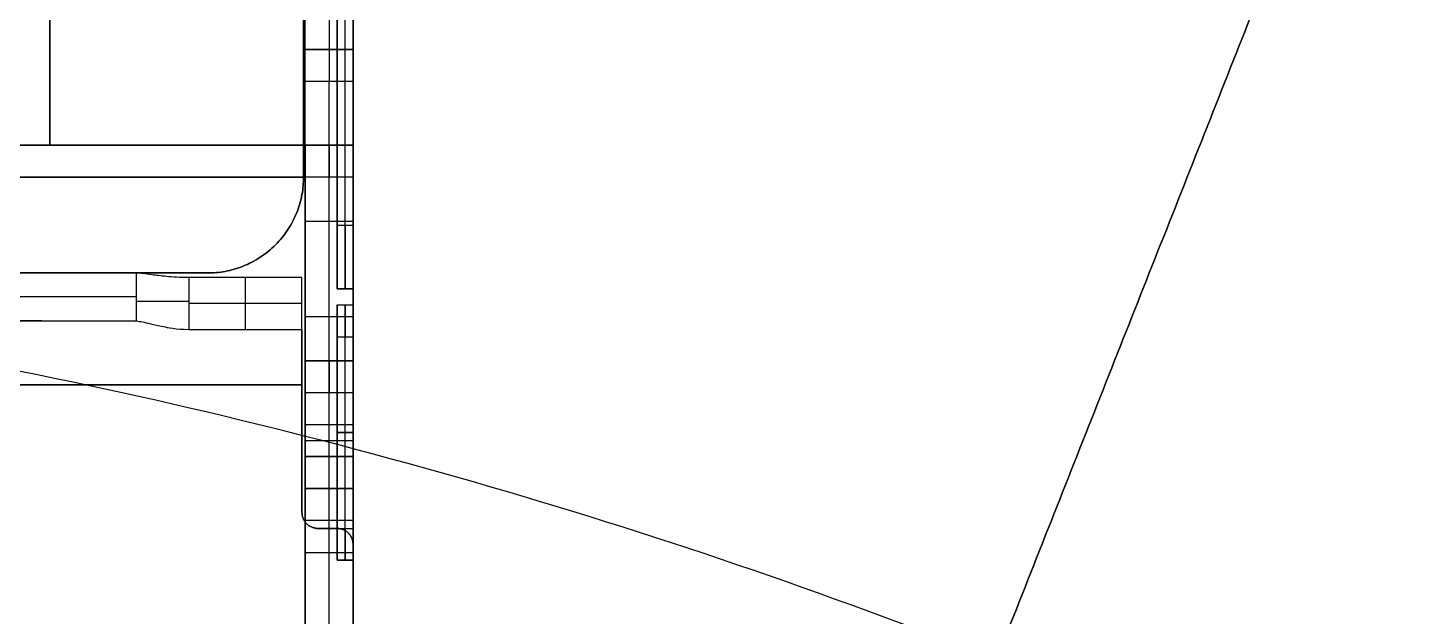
# Model space of a CAD drawing. Header units: millimetres. Extents: x -20 to 20, y -20 to 22.2.
# Drawn here: x 3.367 to 7.511, y 15.938 to 17.692 of the extents above; entities that cross this region are included whole.
import ezdxf

# ---------------------------------------------------------------- set-up
doc = ezdxf.new("R2010")
doc.units = ezdxf.units.MM
doc.layers.add('CHARGING$Wireless Charging 2', color=178, linetype='Continuous', true_color=0x000000)
doc.layers.add('Default', color=178, linetype='Continuous', true_color=0x000000)

msp = doc.modelspace()

# ---------------------------------------------------------------- linework, layer by layer
at = {"layer": 'CHARGING$Wireless Charging 2', "color": 254, "true_color": 0xcad1ee}
for p, q in [((4.1906, 20.9283, 7.3385), (4.1906, 17.2469, 7.3385)), ((4.1954, 14.1997, 7.9431), (4.1954, 19.5799, 7.9431)), ((4.3382, 14.1997, 7.9431), (4.3382, 19.5799, 7.9431)), ((4.2906, 16.9136, 7.3385), (4.2906, 19.4846, 7.3385)), ((4.3144, 17.104, 7.6241), (4.3144, 19.2942, 7.6241)), ((4.3144, 17.104, 7.0528), (4.3144, 19.2942, 7.0528)), ((4.3382, 17.6278, 8.8525), (4.1954, 17.6278, 8.8525)), ((4.2668, 17.6278, 9.0525), (4.2668, 17.6278, 8.6526)), ((4.2668, 16.6993, 8.5573), (4.2668, 17.5326, 8.5573)), ((3.3384, 17.3421, 5.8577), (3.4336, 17.3421, 5.8577)), ((3.386, 17.3421, 5.7863), (3.386, 17.3421, 5.9292)), ((3.8859, 17.3421, 6.078), (3.8859, 17.3421, 5.9075)), ((4.0466, 17.3421, 6.2386), (4.217, 17.3421, 6.2386)), ((4.1954, 17.3421, 6.7624), (4.3382, 17.3421, 6.7624)), ((4.2668, 17.3421, 6.6909), (4.2668, 17.3421, 6.8338)), ((4.2668, 16.4137, 6.929), (4.2668, 17.2469, 6.929)), ((4.1954, 17.116, 8.5573), (4.3382, 17.116, 8.5573)), ((-3.8462, 16.9612, 7.3385), (3.905, 16.9612, 7.3385)), ((3.4096, 16.9612, 6.4291), (-3.3508, 16.9612, 6.4291)), ((4.0172, 16.7929, 6.8338), (4.0172, 16.9473, 6.8338)), ((4.3382, 16.9136, 7.3385), (4.2906, 16.9136, 7.3385)), ((4.3144, 16.9136, 7.4337), (4.3144, 16.9136, 7.2432)), ((4.1859, 16.8701, 6.8338), (3.8486, 16.8701, 6.8338)), ((4.1859, 16.6279, 6.9528), (4.1859, 16.8832, 6.9528)), ((4.1954, 16.8898, 6.929), (4.1954, 16.8898, 8.5573)), ((4.2906, 16.866, 7.7622), (4.3382, 16.866, 7.7622)), ((4.2906, 16.1042, 7.7622), (4.2906, 16.866, 7.7622)), ((4.3144, 16.866, 7.8336), (4.3144, 16.866, 7.6908)), ((4.3382, 16.8898, 6.929), (4.3382, 16.8898, 8.5573)), ((4.3382, 16.8303, 6.929), (4.1954, 16.8303, 6.929)), ((3.4096, 16.8184, 6.4291), (-3.3508, 16.8184, 6.4291)), ((4.1859, 16.7876, 6.8423), (4.1859, 16.7876, 7.0311)), ((4.3144, 16.1994, 7.9289), (4.3144, 16.7708, 7.9289)), ((4.3144, 16.1994, 7.5956), (4.3144, 16.7708, 7.5956)), ((4.1859, 16.247, 7.0004), (4.1859, 16.6279, 7.0004)), ((4.3382, 16.6041, 8.3526), (4.1954, 16.6041, 8.3526)), ((4.2668, 16.6041, 8.4621), (4.2668, 16.6041, 8.2431)), ((4.2668, 16.4137, 8.1479), (4.2668, 16.5089, 8.1479)), ((4.1954, 16.4613, 8.1479), (4.3382, 16.4613, 8.1479)), ((4.2906, 16.4851, 7.9289), (4.3382, 16.4851, 7.9289)), ((4.3382, 16.4851, 7.5956), (4.2906, 16.4851, 7.5956)), ((4.2906, 16.4851, 7.9289), (4.2906, 16.4851, 7.5956)), ((4.1859, 16.4375, 6.929), (4.1859, 16.4375, 7.0718)), ((4.1954, 16.3185, 8.4002), (4.3382, 16.3185, 8.4002)), ((4.2668, 15.9376, 8.5573), (4.2668, 16.3185, 8.5573)), ((4.2668, 16.3185, 8.5573), (4.2668, 16.3185, 8.2431)), ((4.2668, 15.2234, 7.1195), (4.2668, 16.2232, 7.1195)), ((4.2906, 16.1994, 7.0004), (4.2335, 16.1994, 7.0004)), ((4.262, 16.1994, 6.929), (4.262, 16.1994, 7.0718)), ((4.1954, 16.128, 8.5573), (4.3382, 16.128, 8.5573)), ((4.3382, 15.2948, 7.0004), (4.3382, 16.1518, 7.0004)), ((4.3382, 16.1042, 7.7622), (4.2906, 16.1042, 7.7622)), ((4.3144, 16.1042, 7.8336), (4.3144, 16.1042, 7.6908))]:
    msp.add_line(p, q, dxfattribs=at)
for points, degree in [([(4.1906, 20.9283, 7.6051), (4.1906, 19.0876, 7.6051), (4.1906, 17.2469, 7.6051)], 2), ([(4.1906, 17.2469, 7.0718), (4.1906, 19.0876, 7.0718), (4.1906, 20.9283, 7.0718)], 2), ([(4.1906, 17.2469, 7.6051), (4.1906, 19.0876, 7.6051), (4.1906, 20.9283, 7.6051)], 2), ([(3.4336, 19.5799, 5.7863), (3.4336, 18.461, 5.7863), (3.4336, 17.3421, 5.7863)], 2), ([(3.4336, 17.3421, 5.9292), (3.4336, 18.461, 5.9292), (3.4336, 19.5799, 5.9292)], 2), ([(4.1954, 17.3421, 6.6909), (4.1954, 18.461, 6.6909), (4.1954, 19.5799, 6.6909)], 2), ([(4.3382, 19.5799, 6.6909), (4.3382, 18.461, 6.6909), (4.3382, 17.3421, 6.6909)], 2), ([(4.2906, 17.104, 7.6241), (4.2906, 18.1991, 7.6241), (4.2906, 19.2942, 7.6241)], 2), ([(4.2906, 19.2942, 7.0528), (4.2906, 18.1991, 7.0528), (4.2906, 17.104, 7.0528)], 2), ([(4.3382, 17.104, 7.6241), (4.3382, 18.1991, 7.6241), (4.3382, 19.2942, 7.6241)], 2), ([(4.3382, 19.2942, 7.0528), (4.3382, 18.1991, 7.0528), (4.3382, 17.104, 7.0528)], 2), ([(4.1906, 17.2469, 7.0718), (4.1906, 17.4742, 7.0718), (4.1906, 17.7015, 7.0718)], 2), ([(4.1954, 17.6278, 8.6526), (4.1954, 17.6278, 8.8525), (4.1954, 17.6278, 9.0525)], 2), ([(4.1954, 17.6278, 9.0525), (4.2668, 17.6278, 9.0525), (4.3382, 17.6278, 9.0525)], 2), ([(4.3382, 17.6278, 8.6526), (4.2668, 17.6278, 8.6526), (4.1954, 17.6278, 8.6526)], 2), ([(4.3382, 17.6278, 9.0525), (4.3382, 17.6278, 8.8525), (4.3382, 17.6278, 8.6526)], 2), ([(4.1954, 16.6993, 8.5573), (4.1954, 17.116, 8.5573), (4.1954, 17.5326, 8.5573)], 2), ([(4.1954, 17.5326, 8.5573), (4.2668, 17.5326, 8.5573), (4.3382, 17.5326, 8.5573)], 2), ([(4.3382, 17.5326, 8.5573), (4.3382, 17.116, 8.5573), (4.3382, 16.6993, 8.5573)], 2), ([(3.4336, 17.3421, 5.7863), (3.386, 17.3421, 5.7863), (3.3384, 17.3421, 5.7863)], 2), ([(3.3384, 17.3421, 5.9292), (3.386, 17.3421, 5.9292), (3.4336, 17.3421, 5.9292)], 2), ([(3.4336, 17.3421, 5.7863), (3.4336, 17.3421, 5.8577), (3.4336, 17.3421, 5.9292)], 2), ([(4.3382, 17.3421, 6.6909), (4.2668, 17.3421, 6.6909), (4.1954, 17.3421, 6.6909)], 2), ([(4.3382, 17.3421, 6.8338), (4.2668, 17.3421, 6.8338), (4.1954, 17.3421, 6.8338)], 2), ([(4.1954, 17.3421, 6.8338), (4.1954, 17.3421, 6.7624), (4.1954, 17.3421, 6.6909)], 2), ([(4.3382, 17.3421, 6.6909), (4.3382, 17.3421, 6.7624), (4.3382, 17.3421, 6.8338)], 2), ([(4.1906, 17.2469, 7.0718), (4.1906, 17.2469, 7.3385), (4.1906, 17.2469, 7.6051)], 2), ([(4.1954, 17.2469, 6.929), (4.1954, 16.8303, 6.929), (4.1954, 16.4137, 6.929)], 2), ([(4.3382, 17.2469, 6.929), (4.2668, 17.2469, 6.929), (4.1954, 17.2469, 6.929)], 2), ([(4.3382, 16.4137, 6.929), (4.3382, 16.8303, 6.929), (4.3382, 17.2469, 6.929)], 2), ([(4.2906, 17.104, 7.6241), (4.3144, 17.104, 7.6241), (4.3382, 17.104, 7.6241)], 2), ([(4.2906, 17.104, 7.0528), (4.3144, 17.104, 7.0528), (4.3382, 17.104, 7.0528)], 2), ([(3.6857, 16.9612, 6.7386), (0.0294, 16.9612, 6.7386), (-3.627, 16.9612, 6.7386)], 2), ([(3.6918, 16.961, 6.7514), (3.6898, 16.961, 6.7471), (3.6878, 16.9611, 6.7428), (3.6857, 16.9612, 6.7386)], 3), ([(3.6918, 16.8179, 6.7514), (3.6918, 16.8895, 6.7514), (3.6918, 16.961, 6.7514)], 2), ([(3.905, 16.9612, 7.0718), (3.905, 16.9612, 7.3385), (3.905, 16.9612, 7.6051)], 2), ([(4.1859, 16.9473, 6.8338), (4.0172, 16.9473, 6.8338), (3.8486, 16.9473, 6.8338)], 2), ([(3.8486, 16.9473, 6.8338), (3.8486, 16.8701, 6.8338), (3.8486, 16.7929, 6.8338)], 2), ([(4.1859, 16.7929, 6.8338), (4.1859, 16.8701, 6.8338), (4.1859, 16.9473, 6.8338)], 2), ([(4.3382, 16.9136, 7.4337), (4.3144, 16.9136, 7.4337), (4.2906, 16.9136, 7.4337)], 2), ([(4.2906, 16.9136, 7.2432), (4.3144, 16.9136, 7.2432), (4.3382, 16.9136, 7.2432)], 2), ([(4.2906, 16.9136, 7.2432), (4.2906, 16.9136, 7.3385), (4.2906, 16.9136, 7.4337)], 2), ([(4.3382, 16.9136, 7.2432), (4.3382, 16.9136, 7.3385), (4.3382, 16.9136, 7.4337)], 2), ([(4.2906, 16.866, 7.8336), (4.3144, 16.866, 7.8336), (4.3382, 16.866, 7.8336)], 2), ([(4.2906, 16.866, 7.8336), (4.2906, 16.866, 7.7622), (4.2906, 16.866, 7.6908)], 2), ([(4.2906, 16.866, 7.6908), (4.3144, 16.866, 7.6908), (4.3382, 16.866, 7.6908)], 2), ([(4.2906, 16.866, 7.8336), (4.3144, 16.866, 7.8336), (4.3382, 16.866, 7.8336)], 2), ([(4.3382, 16.866, 7.8336), (4.3382, 16.866, 7.7622), (4.3382, 16.866, 7.6908)], 2), ([(-3.627, 16.8184, 6.7386), (0.0294, 16.8184, 6.7386), (3.6857, 16.8184, 6.7386)], 2), ([(3.6857, 16.8184, 6.7386), (3.6878, 16.8182, 6.7428), (3.6898, 16.8181, 6.7471), (3.6918, 16.8179, 6.7514)], 3), ([(3.8486, 16.7929, 6.8338), (4.0172, 16.7929, 6.8338), (4.1859, 16.7929, 6.8338)], 2), ([(4.2906, 16.1994, 7.9289), (4.2906, 16.4851, 7.9289), (4.2906, 16.7708, 7.9289)], 2), ([(4.2906, 16.7708, 7.9289), (4.3144, 16.7708, 7.9289), (4.3382, 16.7708, 7.9289)], 2), ([(4.2906, 16.7708, 7.5956), (4.3144, 16.7708, 7.5956), (4.3382, 16.7708, 7.5956)], 2), ([(4.2906, 16.7708, 7.5956), (4.2906, 16.4851, 7.5956), (4.2906, 16.1994, 7.5956)], 2), ([(4.2906, 16.7708, 7.9289), (4.3144, 16.7708, 7.9289), (4.3382, 16.7708, 7.9289)], 2), ([(4.2906, 16.7708, 7.5956), (4.3144, 16.7708, 7.5956), (4.3382, 16.7708, 7.5956)], 2), ([(4.3382, 16.1994, 7.9289), (4.3382, 16.4851, 7.9289), (4.3382, 16.7708, 7.9289)], 2), ([(4.3382, 16.7708, 7.5956), (4.3382, 16.4851, 7.5956), (4.3382, 16.1994, 7.5956)], 2), ([(4.3382, 16.6993, 8.5573), (4.2668, 16.6993, 8.5573), (4.1954, 16.6993, 8.5573)], 2), ([(4.1954, 16.6993, 8.5573), (4.2668, 16.6993, 8.5573), (4.3382, 16.6993, 8.5573)], 2), ([(4.1859, 16.6279, 7.0718), (0.0294, 16.6279, 7.0718), (-4.1271, 16.6279, 7.0718)], 2), ([(-4.1271, 16.6279, 6.929), (0.0294, 16.6279, 6.929), (4.1859, 16.6279, 6.929)], 2), ([(4.1859, 16.247, 7.0718), (4.1859, 16.4375, 7.0718), (4.1859, 16.6279, 7.0718)], 2), ([(4.1859, 16.6279, 6.929), (4.1859, 16.4375, 6.929), (4.1859, 16.247, 6.929)], 2), ([(4.1859, 16.6279, 7.0718), (4.1859, 16.6279, 7.0004), (4.1859, 16.6279, 6.929)], 2), ([(4.1954, 16.6041, 8.2431), (4.1954, 16.6041, 8.3526), (4.1954, 16.6041, 8.4621)], 2), ([(4.3382, 16.6041, 8.2431), (4.2668, 16.6041, 8.2431), (4.1954, 16.6041, 8.2431)], 2), ([(4.3382, 16.6041, 8.4621), (4.2668, 16.6041, 8.4621), (4.1954, 16.6041, 8.4621)], 2), ([(4.3382, 16.6041, 8.4621), (4.3382, 16.6041, 8.3526), (4.3382, 16.6041, 8.2431)], 2), ([(4.1954, 16.4137, 8.1479), (4.1954, 16.4613, 8.1479), (4.1954, 16.5089, 8.1479)], 2), ([(4.1954, 16.5089, 8.1479), (4.2668, 16.5089, 8.1479), (4.3382, 16.5089, 8.1479)], 2), ([(4.3382, 16.5089, 8.1479), (4.3382, 16.4613, 8.1479), (4.3382, 16.4137, 8.1479)], 2), ([(4.3382, 16.4137, 8.1479), (4.2668, 16.4137, 8.1479), (4.1954, 16.4137, 8.1479)], 2), ([(4.1954, 16.4137, 6.929), (4.2668, 16.4137, 6.929), (4.3382, 16.4137, 6.929)], 2), ([(4.1954, 15.9376, 8.5573), (4.1954, 16.128, 8.5573), (4.1954, 16.3185, 8.5573)], 2), ([(4.1954, 16.3185, 8.5573), (4.1954, 16.3185, 8.4002), (4.1954, 16.3185, 8.2431)], 2), ([(4.1954, 16.3185, 8.5573), (4.2668, 16.3185, 8.5573), (4.3382, 16.3185, 8.5573)], 2), ([(4.1954, 16.3185, 8.2431), (4.2668, 16.3185, 8.2431), (4.3382, 16.3185, 8.2431)], 2), ([(4.1954, 16.3185, 7.0242), (4.2668, 16.3185, 7.0242), (4.3382, 16.3185, 7.0242)], 2), ([(4.1954, 16.3185, 8.2431), (4.2668, 16.3185, 8.2431), (4.3382, 16.3185, 8.2431)], 2), ([(4.3382, 16.3185, 7.0242), (4.2668, 16.3185, 7.0242), (4.1954, 16.3185, 7.0242)], 2), ([(4.3382, 16.3185, 8.2431), (4.3382, 16.3185, 8.4002), (4.3382, 16.3185, 8.5573)], 2), ([(4.3382, 16.3185, 8.5573), (4.3382, 16.128, 8.5573), (4.3382, 15.9376, 8.5573)], 2), ([(4.1859, 16.247, 7.0718), (4.1859, 16.247, 7.0004), (4.1859, 16.247, 6.929)], 2), ([(4.1859, 16.247, 7.0718), (4.1859, 16.247, 7.0004), (4.1859, 16.247, 6.929)], 2), ([(4.1954, 16.2232, 7.1195), (4.1954, 15.7233, 7.1195), (4.1954, 15.2234, 7.1195)], 2), ([(4.3382, 16.2232, 7.1195), (4.2668, 16.2232, 7.1195), (4.1954, 16.2232, 7.1195)], 2), ([(4.3382, 15.2234, 7.1195), (4.3382, 15.7233, 7.1195), (4.3382, 16.2232, 7.1195)], 2), ([(4.2906, 16.1994, 7.0718), (4.262, 16.1994, 7.0718), (4.2335, 16.1994, 7.0718)], 2), ([(4.2335, 16.1994, 6.929), (4.262, 16.1994, 6.929), (4.2906, 16.1994, 6.929)], 2), ([(4.2335, 16.1994, 7.0718), (4.2335, 16.1994, 7.0004), (4.2335, 16.1994, 6.929)], 2), ([(4.2906, 16.1994, 6.929), (4.2906, 16.1994, 7.0004), (4.2906, 16.1994, 7.0718)], 2), ([(4.2906, 16.1994, 7.9289), (4.3144, 16.1994, 7.9289), (4.3382, 16.1994, 7.9289)], 2), ([(4.2906, 16.1994, 7.5956), (4.3144, 16.1994, 7.5956), (4.3382, 16.1994, 7.5956)], 2), ([(4.2906, 16.1994, 7.0718), (4.2906, 16.1994, 7.0004), (4.2906, 16.1994, 6.929)], 2), ([(4.3382, 15.2948, 7.0718), (4.3382, 15.7233, 7.0718), (4.3382, 16.1518, 7.0718)], 2), ([(4.3382, 16.1518, 6.929), (4.3382, 15.7233, 6.929), (4.3382, 15.2948, 6.929)], 2), ([(4.3382, 16.1518, 7.0718), (4.3382, 16.1518, 7.0004), (4.3382, 16.1518, 6.929)], 2), ([(4.3382, 16.1042, 7.8336), (4.3144, 16.1042, 7.8336), (4.2906, 16.1042, 7.8336)], 2), ([(4.2906, 16.1042, 7.6908), (4.3144, 16.1042, 7.6908), (4.3382, 16.1042, 7.6908)], 2), ([(4.2906, 16.1042, 7.8336), (4.2906, 16.1042, 7.7622), (4.2906, 16.1042, 7.6908)], 2), ([(4.3382, 16.1042, 7.6908), (4.3382, 16.1042, 7.7622), (4.3382, 16.1042, 7.8336)], 2)]:
    msp.add_open_spline(points, degree=degree, dxfattribs=at)
at = {"layer": 'CHARGING$Wireless Charging 2', "color": 254, "true_color": 0xcad1ee, "extrusion": (1, -8.86093e-14, 5.13001e-14)}
msp.add_rational_spline([(4.2668, 17.8182, 9.2429), (4.2668, 17.6278, 9.2429), (4.2668, 17.6278, 9.0525)], [1, 0.707106781187, 1], degree=2, dxfattribs=at)
at = {"layer": 'CHARGING$Wireless Charging 2', "color": 254, "true_color": 0xcad1ee, "extrusion": (1, 3.24637e-13, -1.96292e-13)}
msp.add_rational_spline([(4.1954, 17.6278, 9.0525), (4.1954, 17.6278, 9.1385), (4.1954, 17.6923, 9.1953)], [1, 0.842472244355, 0.854391865464], degree=2, dxfattribs=at)
at = {"layer": 'CHARGING$Wireless Charging 2', "color": 254, "true_color": 0xcad1ee, "extrusion": (1, 6.86582e-14, -3.09934e-14)}
msp.add_rational_spline([(4.3382, 17.6923, 9.1953), (4.3382, 17.6278, 9.1385), (4.3382, 17.6278, 9.0525)], [1, 0.911437827766, 1], degree=2, dxfattribs=at)
at = {"layer": 'CHARGING$Wireless Charging 2', "color": 254, "true_color": 0xcad1ee, "extrusion": (-1, 3.73092e-14, -3.73092e-14)}
for points in [[(4.1954, 17.5326, 8.5573), (4.1954, 17.6278, 8.5573), (4.1954, 17.6278, 8.6526)], [(4.1954, 16.5089, 8.1479), (4.1954, 16.6041, 8.1479), (4.1954, 16.6041, 8.2431)]]:
    msp.add_rational_spline(points, [1, 0.707106781187, 1], degree=2, dxfattribs=at)
at = {"layer": 'CHARGING$Wireless Charging 2', "color": 254, "true_color": 0xcad1ee, "extrusion": (-1, -1.026e-13, 1.026e-13)}
for points in [[(4.2668, 17.6278, 8.6526), (4.2668, 17.6278, 8.5573), (4.2668, 17.5326, 8.5573)], [(4.2668, 16.5089, 8.1479), (4.2668, 16.6041, 8.1479), (4.2668, 16.6041, 8.2431)]]:
    msp.add_rational_spline(points, [1, 0.707106781187, 1], degree=2, dxfattribs=at)
at = {"layer": 'CHARGING$Wireless Charging 2', "color": 254, "true_color": 0xcad1ee, "extrusion": (-1, -2.51837e-13, 2.51837e-13)}
for points in [[(4.3382, 17.6278, 8.6526), (4.3382, 17.6278, 8.5573), (4.3382, 17.5326, 8.5573)], [(4.3382, 16.6041, 8.2431), (4.3382, 16.6041, 8.1479), (4.3382, 16.5089, 8.1479)]]:
    msp.add_rational_spline(points, [1, 0.707106781187, 1], degree=2, dxfattribs=at)
at = {"layer": 'CHARGING$Wireless Charging 2', "color": 254, "true_color": 0xcad1ee, "extrusion": (7.85456e-14, 1, -7.06911e-14)}
msp.add_rational_spline([(3.4336, 17.3421, 5.7863), (4.3382, 17.3421, 5.7863), (4.3382, 17.3421, 6.6909)], [1, 0.707106781187, 1], degree=2, dxfattribs=at)
at = {"layer": 'CHARGING$Wireless Charging 2', "color": 254, "true_color": 0xcad1ee, "extrusion": (-9.32729e-15, 1, -7.9282e-14)}
msp.add_rational_spline([(4.1954, 17.3421, 6.6909), (4.1954, 17.3421, 5.9292), (3.4336, 17.3421, 5.9292)], [1, 0.707106781187, 1], degree=2, dxfattribs=at)
at = {"layer": 'CHARGING$Wireless Charging 2', "color": 254, "true_color": 0xcad1ee, "extrusion": (1, -3.73092e-14, -3.73092e-14)}
msp.add_rational_spline([(4.1954, 17.3421, 6.8338), (4.1954, 17.3421, 6.929), (4.1954, 17.2469, 6.929)], [1, 0.707106781187, 1], degree=2, dxfattribs=at)
at = {"layer": 'CHARGING$Wireless Charging 2', "color": 254, "true_color": 0xcad1ee, "extrusion": (1, -2.79819e-14, -2.79819e-14)}
msp.add_rational_spline([(4.2668, 17.3421, 6.8338), (4.2668, 17.3421, 6.929), (4.2668, 17.2469, 6.929)], [1, 0.707106781187, 1], degree=2, dxfattribs=at)
at = {"layer": 'CHARGING$Wireless Charging 2', "color": 254, "true_color": 0xcad1ee, "extrusion": (1, 1.11928e-13, 1.11928e-13)}
msp.add_rational_spline([(4.3382, 17.2469, 6.929), (4.3382, 17.3421, 6.929), (4.3382, 17.3421, 6.8338)], [1, 0.707106781187, 1], degree=2, dxfattribs=at)
at = {"layer": 'CHARGING$Wireless Charging 2', "color": 254, "true_color": 0xcad1ee, "extrusion": (1.86546e-14, -1, 1.368e-13)}
msp.add_rational_spline([(3.0479, 17.2469, 8.7478), (4.1906, 17.2469, 8.7478), (4.1906, 17.2469, 7.6051)], [1, 0.707106781187, 1], degree=2, dxfattribs=at)
at = {"layer": 'CHARGING$Wireless Charging 2', "color": 254, "true_color": 0xcad1ee, "extrusion": (2.79818e-14, 1, -3.42e-14)}
msp.add_rational_spline([(4.1906, 17.2469, 7.0718), (4.1906, 17.2469, 5.9292), (3.0479, 17.2469, 5.9292)], [1, 0.707106781187, 1], degree=2, dxfattribs=at)
at = {"layer": 'CHARGING$Wireless Charging 2', "color": 254, "true_color": 0xcad1ee}
for points, weights in [([(3.905, 16.9612, 7.6051), (4.1906, 16.9612, 7.6051), (4.1906, 17.2469, 7.6051)], [1, 0.707106781187, 1]), ([(3.905, 16.9612, 7.0718), (4.1906, 16.9612, 7.0718), (4.1906, 17.2469, 7.0718)], [1, 0.707106781187, 1]), ([(4.1906, 17.2469, 7.3385), (4.1906, 16.9612, 7.3385), (3.905, 16.9612, 7.3385)], [1, 0.707106781187, 1]), ([(4.2335, 16.1994, 7.0718), (4.1859, 16.1994, 7.0718), (4.1859, 16.247, 7.0718)], [0.999999860337, 0.707106851018, 1]), ([(4.1859, 16.247, 6.929), (4.1859, 16.1994, 6.929), (4.2335, 16.1994, 6.929)], [1, 0.707106781187, 1]), ([(4.2335, 16.1994, 7.0004), (4.1859, 16.1994, 7.0004), (4.1859, 16.247, 7.0004)], [1, 0.707106781187, 1]), ([(4.3382, 16.1518, 7.0718), (4.3382, 16.1994, 7.0718), (4.2906, 16.1994, 7.0718)], [1, 0.707106781187, 1]), ([(4.2906, 16.1994, 6.929), (4.3382, 16.1994, 6.929), (4.3382, 16.1518, 6.929)], [1, 0.707106781187, 1]), ([(4.2906, 16.1994, 7.0004), (4.3382, 16.1994, 7.0004), (4.3382, 16.1518, 7.0004)], [1, 0.707106781187, 1])]:
    msp.add_rational_spline(points, weights, degree=2, dxfattribs=at)
at = {"layer": 'CHARGING$Wireless Charging 2', "color": 254, "true_color": 0xcad1ee, "extrusion": (1, -9.79366e-14, 2.79819e-14)}
msp.add_rational_spline([(4.2906, 16.9136, 7.4337), (4.2906, 16.9136, 7.6241), (4.2906, 17.104, 7.6241)], [1, 0.707106781187, 1], degree=2, dxfattribs=at)
at = {"layer": 'CHARGING$Wireless Charging 2', "color": 254, "true_color": 0xcad1ee, "extrusion": (-1, -9.32729e-14, -1.25918e-13)}
msp.add_rational_spline([(4.2906, 17.104, 7.0528), (4.2906, 16.9136, 7.0528), (4.2906, 16.9136, 7.2432)], [1, 0.707106781187, 1], degree=2, dxfattribs=at)
at = {"layer": 'CHARGING$Wireless Charging 2', "color": 254, "true_color": 0xcad1ee, "extrusion": (1, -7.46183e-14, 7.46183e-14)}
msp.add_rational_spline([(4.3144, 17.104, 7.6241), (4.3144, 16.9136, 7.6241), (4.3144, 16.9136, 7.4337)], [1, 0.707106781187, 1], degree=2, dxfattribs=at)
at = {"layer": 'CHARGING$Wireless Charging 2', "color": 254, "true_color": 0xcad1ee, "extrusion": (-1, 7.9282e-14, 8.39456e-14)}
msp.add_rational_spline([(4.3144, 16.9136, 7.2432), (4.3144, 16.9136, 7.0528), (4.3144, 17.104, 7.0528)], [1, 0.707106781187, 1], degree=2, dxfattribs=at)
at = {"layer": 'CHARGING$Wireless Charging 2', "color": 254, "true_color": 0xcad1ee, "extrusion": (1, -1.25918e-13, 5.59638e-14)}
msp.add_rational_spline([(4.3382, 16.9136, 7.4337), (4.3382, 16.9136, 7.6241), (4.3382, 17.104, 7.6241)], [1, 0.707106781187, 1], degree=2, dxfattribs=at)
at = {"layer": 'CHARGING$Wireless Charging 2', "color": 254, "true_color": 0xcad1ee, "extrusion": (-1, -1.026e-13, -3.73092e-14)}
msp.add_rational_spline([(4.3382, 17.104, 7.0528), (4.3382, 16.9136, 7.0528), (4.3382, 16.9136, 7.2432)], [1, 0.707106781187, 1], degree=2, dxfattribs=at)
at = {"layer": 'CHARGING$Wireless Charging 2', "color": 254, "true_color": 0xcad1ee, "extrusion": (2.07273e-14, -1, 1.32655e-13)}
msp.add_rational_spline([(3.905, 16.9612, 7.6051), (3.905, 16.9612, 8.4621), (3.0479, 16.9612, 8.4621)], [1, 0.707106781187, 1], degree=2, dxfattribs=at)
at = {"layer": 'CHARGING$Wireless Charging 2', "color": 254, "true_color": 0xcad1ee, "extrusion": (-6.21818e-14, 1, -1.65818e-14)}
msp.add_rational_spline([(3.0479, 16.9612, 6.2148), (3.905, 16.9612, 6.2148), (3.905, 16.9612, 7.0718)], [1, 0.707106781187, 1], degree=2, dxfattribs=at)
at = {"layer": 'CHARGING$Wireless Charging 2', "color": 254, "true_color": 0xcad1ee, "extrusion": (5.39335e-15, 1, -1.04936e-13)}
msp.add_rational_spline([(3.6857, 16.9612, 6.7386), (3.5674, 16.9612, 6.4955), (3.3224, 16.9612, 6.3813)], [1, 0.942426913055, 1], degree=2, dxfattribs=at)
at = {"layer": 'CHARGING$Wireless Charging 2', "color": 254, "true_color": 0xcad1ee}
for points, knots in [([(3.8486, 16.9473, 6.8338), (3.8214, 16.9473, 6.8338), (3.7991, 16.949, 6.8283), (3.763, 16.9525, 6.8146), (3.7511, 16.9541, 6.8075), (3.7173, 16.9584, 6.7843), (3.7025, 16.9604, 6.7669), (3.6918, 16.961, 6.7514)], [0.001125932, 0.001125932, 0.001125932, 0.001125932, 0.0011705659, 0.0011705659, 0.001219468, 0.001219468, 0.0013193801, 0.0013193801, 0.0013193801, 0.0013193801]), ([(3.6918, 16.8179, 6.7514), (3.702, 16.8169, 6.7662), (3.715, 16.8142, 6.7814), (3.7451, 16.8071, 6.8037), (3.7565, 16.8042, 6.811), (3.7833, 16.7989, 6.8225), (3.81, 16.7929, 6.8338), (3.8486, 16.7929, 6.8338)], [-0.002099564, -0.002099564, -0.002099564, -0.002099564, -0.0019938967, -0.0019938967, -0.0019411376, -0.0019411376, -0.0019058666, -0.0019058666, -0.0019058666, -0.0019058666])]:
    msp.add_open_spline(points, degree=3, knots=knots, dxfattribs=at)
at = {"layer": 'CHARGING$Wireless Charging 2', "color": 254, "true_color": 0xcad1ee, "extrusion": (1, -2.14524e-14, -2.66494e-15)}
msp.add_rational_spline([(4.1859, 16.6279, 7.0718), (4.1859, 16.8763, 7.0718), (4.1859, 16.9473, 6.8338)], [1, 0.764095716345, 0.908199076924], degree=2, dxfattribs=at)
at = {"layer": 'CHARGING$Wireless Charging 2', "color": 254, "true_color": 0xcad1ee, "extrusion": (-4.08761e-14, 1, -9.35959e-14)}
msp.add_rational_spline([(3.6918, 16.8896, 6.7514), (3.5747, 16.8896, 6.4989), (3.3224, 16.8896, 6.3813)], [0.880433029547, 0.826820291161, 0.880140749392], degree=2, dxfattribs=at)
at = {"layer": 'CHARGING$Wireless Charging 2', "color": 254, "true_color": 0xcad1ee, "extrusion": (-1.77567e-13, -1, 1.22384e-13)}
msp.add_rational_spline([(3.6918, 16.8769, 6.7514), (3.7486, 16.8769, 6.8338), (3.8486, 16.8769, 6.8338)], [0.860656125558, 0.821301701441, 1], degree=2, dxfattribs=at)
at = {"layer": 'CHARGING$Wireless Charging 2', "color": 254, "true_color": 0xcad1ee, "extrusion": (-1, -1.86546e-14, 9.32729e-15)}
msp.add_rational_spline([(4.2906, 16.7708, 7.9289), (4.2906, 16.866, 7.9289), (4.2906, 16.866, 7.8336)], [1, 0.707106781186, 1], degree=2, dxfattribs=at)
at = {"layer": 'CHARGING$Wireless Charging 2', "color": 254, "true_color": 0xcad1ee, "extrusion": (-1, -1.95873e-13, 1.95873e-13)}
msp.add_rational_spline([(4.2906, 16.866, 7.6908), (4.2906, 16.866, 7.5956), (4.2906, 16.7708, 7.5956)], [1, 0.707106781187, 1], degree=2, dxfattribs=at)
at = {"layer": 'CHARGING$Wireless Charging 2', "color": 254, "true_color": 0xcad1ee, "extrusion": (-1, -1.58564e-13, -1.58564e-13)}
msp.add_rational_spline([(4.3144, 16.866, 7.8336), (4.3144, 16.866, 7.9289), (4.3144, 16.7708, 7.9289)], [1, 0.707106781186, 1], degree=2, dxfattribs=at)
at = {"layer": 'CHARGING$Wireless Charging 2', "color": 254, "true_color": 0xcad1ee, "extrusion": (1, 1.58564e-13, -1.58564e-13)}
msp.add_rational_spline([(4.3144, 16.7708, 7.5956), (4.3144, 16.866, 7.5956), (4.3144, 16.866, 7.6908)], [1, 0.707106781186, 1], degree=2, dxfattribs=at)
at = {"layer": 'CHARGING$Wireless Charging 2', "color": 254, "true_color": 0xcad1ee, "extrusion": (-1, -9.32729e-14, 9.32729e-14)}
msp.add_rational_spline([(4.3382, 16.866, 7.6908), (4.3382, 16.866, 7.5956), (4.3382, 16.7708, 7.5956)], [1, 0.707106781187, 1], degree=2, dxfattribs=at)
at = {"layer": 'CHARGING$Wireless Charging 2', "color": 254, "true_color": 0xcad1ee, "extrusion": (-1, -2.51837e-13, -2.33182e-13)}
msp.add_rational_spline([(4.3382, 16.7708, 7.9289), (4.3382, 16.866, 7.9289), (4.3382, 16.866, 7.8336)], [1, 0.707106781186, 1], degree=2, dxfattribs=at)
at = {"layer": 'CHARGING$Wireless Charging 2', "color": 254, "true_color": 0xcad1ee, "extrusion": (-2.54828e-13, 1, 8.01355e-14)}
msp.add_rational_spline([(3.3224, 16.8184, 6.3813), (3.5674, 16.8184, 6.4955), (3.6857, 16.8184, 6.7386)], [1, 0.942426913055, 1], degree=2, dxfattribs=at)
at = {"layer": 'CHARGING$Wireless Charging 2', "color": 254, "true_color": 0xcad1ee, "extrusion": (1, 6.46214e-14, 1.11928e-13)}
msp.add_rational_spline([(4.1859, 16.7929, 6.8338), (4.1859, 16.7379, 6.929), (4.1859, 16.6279, 6.929)], [1, 0.866025403784, 1], degree=2, dxfattribs=at)
at = {"layer": 'CHARGING$Wireless Charging 2', "color": 254, "true_color": 0xcad1ee, "extrusion": (1, -2.79819e-14, 2.79819e-14)}
msp.add_rational_spline([(4.1954, 16.6041, 8.4621), (4.1954, 16.6041, 8.5573), (4.1954, 16.6993, 8.5573)], [1, 0.707106781187, 1], degree=2, dxfattribs=at)
at = {"layer": 'CHARGING$Wireless Charging 2', "color": 254, "true_color": 0xcad1ee, "extrusion": (-1, 1.026e-13, -1.026e-13)}
msp.add_rational_spline([(4.2668, 16.6993, 8.5573), (4.2668, 16.6041, 8.5573), (4.2668, 16.6041, 8.4621)], [1, 0.707106781186, 1], degree=2, dxfattribs=at)
at = {"layer": 'CHARGING$Wireless Charging 2', "color": 254, "true_color": 0xcad1ee, "extrusion": (-1, 3.73092e-14, -6.52911e-14)}
msp.add_rational_spline([(4.3382, 16.6993, 8.5573), (4.3382, 16.6041, 8.5573), (4.3382, 16.6041, 8.4621)], [1, 0.707106781186, 1], degree=2, dxfattribs=at)
at = {"layer": 'CHARGING$Wireless Charging 2', "color": 254, "true_color": 0xcad1ee, "extrusion": (-1, 5.59638e-14, 5.59638e-14)}
msp.add_rational_spline([(4.1954, 16.3185, 8.2431), (4.1954, 16.3185, 8.1479), (4.1954, 16.4137, 8.1479)], [1, 0.707106781187, 1], degree=2, dxfattribs=at)
at = {"layer": 'CHARGING$Wireless Charging 2', "color": 254, "true_color": 0xcad1ee, "extrusion": (-1, -8.39456e-14, -1.39909e-13)}
msp.add_rational_spline([(4.1954, 16.4137, 6.929), (4.1954, 16.3185, 6.929), (4.1954, 16.3185, 7.0242)], [1, 0.707106781187, 1], degree=2, dxfattribs=at)
at = {"layer": 'CHARGING$Wireless Charging 2', "color": 254, "true_color": 0xcad1ee, "extrusion": (-1, 1.026e-13, 1.026e-13)}
msp.add_rational_spline([(4.2668, 16.3185, 8.2431), (4.2668, 16.3185, 8.1479), (4.2668, 16.4137, 8.1479)], [1, 0.707106781187, 1], degree=2, dxfattribs=at)
at = {"layer": 'CHARGING$Wireless Charging 2', "color": 254, "true_color": 0xcad1ee, "extrusion": (1, -2.79819e-14, -1.86546e-14)}
msp.add_rational_spline([(4.2668, 16.3185, 7.0242), (4.2668, 16.3185, 6.929), (4.2668, 16.4137, 6.929)], [1, 0.707106781187, 1], degree=2, dxfattribs=at)
at = {"layer": 'CHARGING$Wireless Charging 2', "color": 254, "true_color": 0xcad1ee, "extrusion": (-1, 2.51837e-13, 2.51837e-13)}
msp.add_rational_spline([(4.3382, 16.4137, 8.1479), (4.3382, 16.3185, 8.1479), (4.3382, 16.3185, 8.2431)], [1, 0.707106781187, 1], degree=2, dxfattribs=at)
at = {"layer": 'CHARGING$Wireless Charging 2', "color": 254, "true_color": 0xcad1ee, "extrusion": (1, 9.32729e-15, -1.026e-13)}
msp.add_rational_spline([(4.3382, 16.3185, 7.0242), (4.3382, 16.3185, 6.929), (4.3382, 16.4137, 6.929)], [1, 0.707106781187, 1], degree=2, dxfattribs=at)
at = {"layer": 'CHARGING$Wireless Charging 2', "color": 254, "true_color": 0xcad1ee, "extrusion": (-1, -7.46183e-14, -7.46183e-14)}
msp.add_rational_spline([(4.1954, 16.3185, 7.0242), (4.1954, 16.3185, 7.1195), (4.1954, 16.2232, 7.1195)], [1, 0.707106781187, 1], degree=2, dxfattribs=at)
at = {"layer": 'CHARGING$Wireless Charging 2', "color": 254, "true_color": 0xcad1ee, "extrusion": (-1, -3.73092e-14, -5.59638e-14)}
msp.add_rational_spline([(4.2668, 16.2232, 7.1195), (4.2668, 16.3185, 7.1195), (4.2668, 16.3185, 7.0242)], [1, 0.707106781186, 1], degree=2, dxfattribs=at)
at = {"layer": 'CHARGING$Wireless Charging 2', "color": 254, "true_color": 0xcad1ee, "extrusion": (-1, -1.11928e-13, -1.11928e-13)}
msp.add_rational_spline([(4.3382, 16.2232, 7.1195), (4.3382, 16.3185, 7.1195), (4.3382, 16.3185, 7.0242)], [1, 0.707106781187, 1], degree=2, dxfattribs=at)
at = {"layer": 'CHARGING$Wireless Charging 2', "color": 254, "true_color": 0xcad1ee, "extrusion": (1, -1.95873e-13, 1.95873e-13)}
msp.add_rational_spline([(4.2906, 16.1042, 7.8336), (4.2906, 16.1042, 7.9289), (4.2906, 16.1994, 7.9289)], [1, 0.707106781187, 1], degree=2, dxfattribs=at)
at = {"layer": 'CHARGING$Wireless Charging 2', "color": 254, "true_color": 0xcad1ee, "extrusion": (1, 9.32729e-14, 9.32729e-14)}
msp.add_rational_spline([(4.2906, 16.1994, 7.5956), (4.2906, 16.1042, 7.5956), (4.2906, 16.1042, 7.6908)], [1, 0.707106781187, 1], degree=2, dxfattribs=at)
at = {"layer": 'CHARGING$Wireless Charging 2', "color": 254, "true_color": 0xcad1ee, "extrusion": (1, -1.49237e-13, 1.49237e-13)}
msp.add_rational_spline([(4.3144, 16.1994, 7.9289), (4.3144, 16.1042, 7.9289), (4.3144, 16.1042, 7.8336)], [1, 0.707106781187, 1], degree=2, dxfattribs=at)
at = {"layer": 'CHARGING$Wireless Charging 2', "color": 254, "true_color": 0xcad1ee, "extrusion": (1, -1.49237e-13, -1.49237e-13)}
msp.add_rational_spline([(4.3144, 16.1042, 7.6908), (4.3144, 16.1042, 7.5956), (4.3144, 16.1994, 7.5956)], [1, 0.707106781187, 1], degree=2, dxfattribs=at)
at = {"layer": 'CHARGING$Wireless Charging 2', "color": 254, "true_color": 0xcad1ee, "extrusion": (1, -2.51837e-13, 2.51837e-13)}
msp.add_rational_spline([(4.3382, 16.1042, 7.8336), (4.3382, 16.1042, 7.9289), (4.3382, 16.1994, 7.9289)], [1, 0.707106781187, 1], degree=2, dxfattribs=at)
at = {"layer": 'CHARGING$Wireless Charging 2', "color": 254, "true_color": 0xcad1ee, "extrusion": (1, -2.51837e-13, -2.51837e-13)}
msp.add_rational_spline([(4.3382, 16.1994, 7.5956), (4.3382, 16.1042, 7.5956), (4.3382, 16.1042, 7.6908)], [1, 0.707106781187, 1], degree=2, dxfattribs=at)
at = {"layer": 'Default', "color": 86, "true_color": 0x118002}
for points in [[(0, 20, 8.7345), (1.2198, 20.0001, 8.7345), (3.7328, 19.7694, 8.7345), (7.4603, 18.6978, 8.7345), (11.0446, 16.8409, 8.7345), (14.2428, 14.243, 8.7345), (16.841, 11.0445, 8.7345), (18.6977, 7.4605, 8.7345), (19.7695, 3.7328, 8.7345), (20.1119, 0, 8.7345), (19.7695, -3.7328, 8.7345), (18.6978, -7.4603, 8.7345), (16.8409, -11.0446, 8.7345), (14.243, -14.2428, 8.7345), (11.0445, -16.841, 8.7345), (7.4605, -18.6977, 8.7345), (3.7328, -19.7695, 8.7345), (0, -20.1119, 8.7345), (-3.7328, -19.7695, 8.7345), (-7.4603, -18.6978, 8.7345), (-11.0446, -16.8409, 8.7345), (-14.2428, -14.243, 8.7345), (-16.841, -11.0445, 8.7345), (-18.6977, -7.4605, 8.7345), (-19.7695, -3.7328, 8.7345), (-20.1119, 0, 8.7345), (-19.7695, 3.7328, 8.7345), (-18.6978, 7.4603, 8.7345), (-16.8409, 11.0446, 8.7345), (-14.243, 14.2428, 8.7345), (-11.0445, 16.841, 8.7345), (-7.4604, 18.6977, 8.7345), (-3.7329, 19.7694, 8.7345), (-1.2197, 20.0001, 8.7345), (0, 20, 8.7345)], [(0, 20, 9.7345), (1.2198, 20.0001, 9.7345), (3.7328, 19.7694, 9.7345), (7.4603, 18.6978, 9.7345), (11.0446, 16.8409, 9.7345), (14.2428, 14.243, 9.7345), (16.841, 11.0445, 9.7345), (18.6977, 7.4605, 9.7345), (19.7695, 3.7328, 9.7345), (20.1119, 0, 9.7345), (19.7695, -3.7328, 9.7345), (18.6978, -7.4603, 9.7345), (16.8409, -11.0446, 9.7345), (14.243, -14.2428, 9.7345), (11.0445, -16.841, 9.7345), (7.4605, -18.6977, 9.7345), (3.7328, -19.7695, 9.7345), (0, -20.1119, 9.7345), (-3.7328, -19.7695, 9.7345), (-7.4603, -18.6978, 9.7345), (-11.0446, -16.8409, 9.7345), (-14.2428, -14.243, 9.7345), (-16.841, -11.0445, 9.7345), (-18.6977, -7.4605, 9.7345), (-19.7695, -3.7328, 9.7345), (-20.1119, 0, 9.7345), (-19.7695, 3.7328, 9.7345), (-18.6978, 7.4603, 9.7345), (-16.8409, 11.0446, 9.7345), (-14.243, 14.2428, 9.7345), (-11.0445, 16.841, 9.7345), (-7.4604, 18.6977, 9.7345), (-3.7329, 19.7694, 9.7345), (-1.2197, 20.0001, 9.7345), (0, 20, 9.7345)], [(0, 20, 9.2345), (1.2198, 20.0001, 9.2345), (3.7328, 19.7694, 9.2345), (7.4603, 18.6978, 9.2345), (11.0446, 16.8409, 9.2345), (14.2428, 14.243, 9.2345), (16.841, 11.0445, 9.2345), (18.6977, 7.4605, 9.2345), (19.7695, 3.7328, 9.2345), (20.1119, 0, 9.2345), (19.7695, -3.7328, 9.2345), (18.6978, -7.4603, 9.2345), (16.8409, -11.0446, 9.2345), (14.243, -14.2428, 9.2345), (11.0445, -16.841, 9.2345), (7.4605, -18.6977, 9.2345), (3.7328, -19.7695, 9.2345), (0, -20.1119, 9.2345), (-3.7328, -19.7695, 9.2345), (-7.4603, -18.6978, 9.2345), (-11.0446, -16.8409, 9.2345), (-14.2428, -14.243, 9.2345), (-16.841, -11.0445, 9.2345), (-18.6977, -7.4605, 9.2345), (-19.7695, -3.7328, 9.2345), (-20.1119, 0, 9.2345), (-19.7695, 3.7328, 9.2345), (-18.6978, 7.4603, 9.2345), (-16.8409, 11.0446, 9.2345), (-14.243, 14.2428, 9.2345), (-11.0445, 16.841, 9.2345), (-7.4604, 18.6977, 9.2345), (-3.7329, 19.7694, 9.2345), (-1.2197, 20.0001, 9.2345), (0, 20, 9.2345)], [(0, 17, 8.7345), (1.0369, 17.0001, 8.7345), (3.1728, 16.804, 8.7345), (6.3412, 15.8932, 8.7345), (9.3879, 14.3148, 8.7345), (12.1064, 12.1065, 8.7345), (14.3148, 9.3878, 8.7345), (15.8931, 6.3414, 8.7345), (16.8041, 3.1729, 8.7345), (17.0951, 0, 8.7345), (16.8041, -3.1728, 8.7345), (15.8932, -6.3412, 8.7345), (14.3148, -9.3879, 8.7345), (12.1065, -12.1064, 8.7345), (9.3878, -14.3148, 8.7345), (6.3414, -15.8931, 8.7345), (3.1729, -16.8041, 8.7345), (0, -17.0951, 8.7345), (-3.1728, -16.8041, 8.7345), (-6.3412, -15.8932, 8.7345), (-9.3879, -14.3148, 8.7345), (-12.1064, -12.1065, 8.7345), (-14.3148, -9.3878, 8.7345), (-15.8931, -6.3414, 8.7345), (-16.8041, -3.1729, 8.7345), (-17.0951, 0, 8.7345), (-16.8041, 3.1728, 8.7345), (-15.8932, 6.3412, 8.7345), (-14.3148, 9.3879, 8.7345), (-12.1065, 12.1064, 8.7345), (-9.3878, 14.3148, 8.7345), (-6.3414, 15.8931, 8.7345), (-3.1729, 16.804, 8.7345), (-1.0368, 17.0001, 8.7345), (0, 17, 8.7345)], [(0, 17, 9.7345), (1.0369, 17.0001, 9.7345), (3.1728, 16.804, 9.7345), (6.3412, 15.8932, 9.7345), (9.3879, 14.3148, 9.7345), (12.1064, 12.1065, 9.7345), (14.3148, 9.3878, 9.7345), (15.8931, 6.3414, 9.7345), (16.8041, 3.1729, 9.7345), (17.0951, 0, 9.7345), (16.8041, -3.1728, 9.7345), (15.8932, -6.3412, 9.7345), (14.3148, -9.3879, 9.7345), (12.1065, -12.1064, 9.7345), (9.3878, -14.3148, 9.7345), (6.3414, -15.8931, 9.7345), (3.1729, -16.8041, 9.7345), (0, -17.0951, 9.7345), (-3.1728, -16.8041, 9.7345), (-6.3412, -15.8932, 9.7345), (-9.3879, -14.3148, 9.7345), (-12.1064, -12.1065, 9.7345), (-14.3148, -9.3878, 9.7345), (-15.8931, -6.3414, 9.7345), (-16.8041, -3.1729, 9.7345), (-17.0951, 0, 9.7345), (-16.8041, 3.1728, 9.7345), (-15.8932, 6.3412, 9.7345), (-14.3148, 9.3879, 9.7345), (-12.1065, 12.1064, 9.7345), (-9.3878, 14.3148, 9.7345), (-6.3414, 15.8931, 9.7345), (-3.1729, 16.804, 9.7345), (-1.0368, 17.0001, 9.7345), (0, 17, 9.7345)]]:
    msp.add_open_spline(points, degree=3, knots=[0, 0, 0, 0, 2.996669, 6.173385, 9.482612, 12.862313, 16.242013, 19.55124, 22.727957, 25.724626, 28.721294, 31.898011, 35.207238, 38.586938, 41.966639, 45.275866, 48.452582, 51.449251, 54.44592, 57.622636, 60.931863, 64.311564, 67.691265, 71.000491, 74.177208, 77.173877, 80.170545, 83.347262, 86.656489, 90.036189, 93.41589, 96.725117, 99.901833, 102.898502, 102.898502, 102.898502, 102.898502], dxfattribs=at)
for points in [[(2.5474, 13.7663, 8.7345), (3.0933, 16.7162, 8.7345), (3.6391, 19.6661, 8.7345)], [(3.6391, 19.6661, 9.7345), (3.0933, 16.7162, 9.7345), (2.5474, 13.7663, 9.7345)], [(5.1533, 13.0171, 8.7345), (6.2576, 15.8064, 8.7345), (7.3618, 18.5958, 8.7345)], [(7.3618, 18.5958, 9.7345), (6.2576, 15.8064, 9.7345), (5.1533, 13.0171, 9.7345)]]:
    msp.add_open_spline(points, degree=2, dxfattribs=at)

doc.saveas('drawing.dxf')
